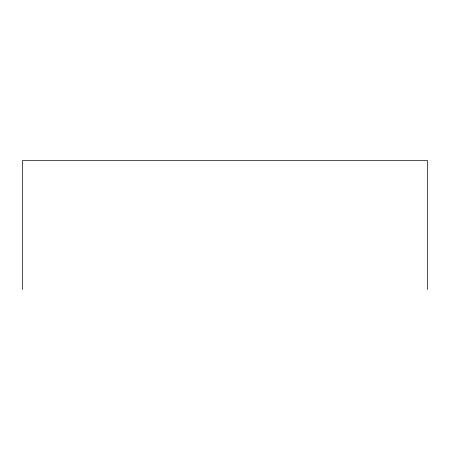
<?xml version="1.0" encoding="UTF-8"?>
<svg xmlns="http://www.w3.org/2000/svg" width="450" height="450" viewBox="0 0 450 450"><rect width="100%" height="100%" fill="white"/><g stroke="black" fill="none" stroke-linecap="round" stroke-linejoin="round"><path stroke-width="0.67" d="M427.5 289.474L427.5 160.526L22.5 160.526L22.5 289.474"/></g></svg>
